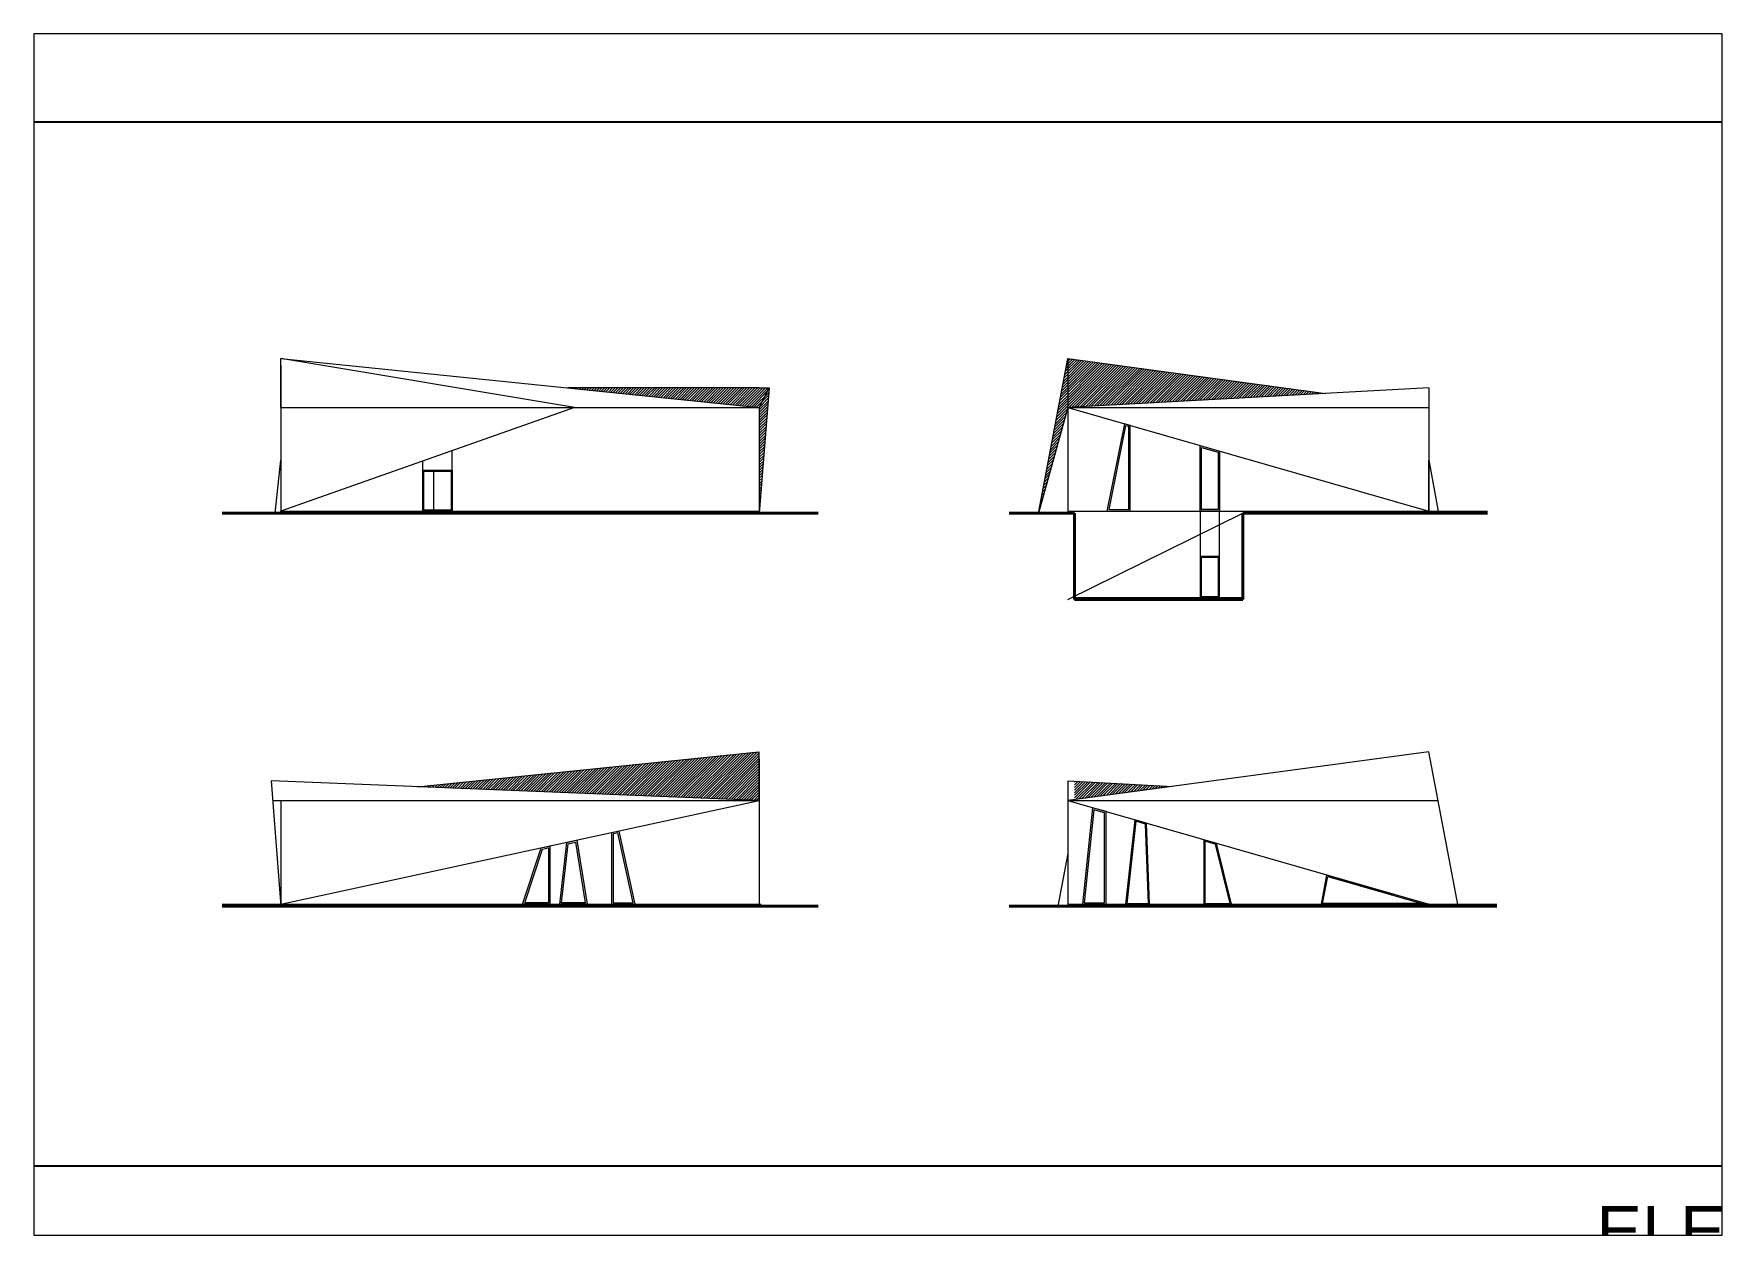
# Paper-space layout 'ELEWACJA NR 2' of a CAD drawing. Header units: millimetres. Extents: x -37 to 826, y -28 to 586.
# The model-space entities are those that its viewports show. They can reach past a viewport. Long polylines and large blocks are cut down to what shows.
import ezdxf

# ---------------------------------------------------------------- set-up
doc = ezdxf.new("R2010")
doc.units = ezdxf.units.MM
doc.linetypes.add('HIDDEN2', pattern=[4.7625, 3.175, -1.5875])
for name, color, linetype, lineweight in [('A-sc wykończenie', 6, 'Continuous', 18), ('A-wykończenia', 6, 'Continuous', 13), ('A04_KONSTRUKCJA PONIZEJ', 2, 'HIDDEN2', 0), ('sciany murowane', 3, 'Continuous', 40)]:
    doc.layers.add(name, color=color, linetype=linetype, lineweight=lineweight)
doc.styles.get("Standard").update_dxf_attribs({"font": 'arial.ttf'})

msp = doc.modelspace()

# ---------------------------------------------------------------- hatches: boundary and pattern name
at = {"layer": 'A-wykończenia', "ltscale": 10}
h = msp.add_hatch(dxfattribs=at)
h.set_pattern_fill('LINE', color=256, scale=3, angle=45)
h.set_pattern_definition([(45, (-2636957.652, -407706.219), (-6.73519209, 6.73519209), [])])
h.paths.add_polyline_path([(37657.63, 19537.27), (37507.63, 18747.27), (37657.63, 19287.27)])
h.paths.add_polyline_path([(38068.59, 19481.58), (37657.63, 19537.27), (37657.63, 19287.27), (38068.59, 19309.54)])
h.paths.add_polyline_path([(38068.59, 19481.58), (38068.59, 19309.54), (38975.48, 19358.7)])
h = msp.add_hatch(dxfattribs=at)
h.set_pattern_fill('LINE', color=256, scale=3, angle=45)
h.set_pattern_definition([(45, (-2644252.893, -407706.219), (-6.73519209, 6.73519209), [])])
h.paths.add_polyline_path([(36081.59, 19287.27), (36131.59, 19387.27), (36081.59, 19387.27), (35103.59, 19387.27)])
h.paths.add_polyline_path([(36131.59, 19387.27), (36081.59, 19287.27), (36081.59, 18747.27)])
h = msp.add_hatch(dxfattribs=at)
h.set_pattern_fill('LINE', color=256, scale=3, angle=45)
h.set_pattern_definition([(45, (-2643611.694, -407700.201), (-6.73519209, 6.73519209), [])])
h.paths.add_polyline_path([(34334.22, 17348.6), (36081.59, 17277.27), (36081.59, 17527.27)])
h = msp.add_hatch(dxfattribs=at)
h.set_pattern_fill('LINE', color=256, scale=3, angle=45)
h.set_pattern_definition([(45, (-2637203.102, -407700.201), (-6.73519209, 6.73519209), [])])
h.paths.add_polyline_path([(37692.63, 17282.01), (38191.73, 17349.64), (37692.63, 17377.19)])

# ---------------------------------------------------------------- linework, layer by layer
msp.add_lwpolyline([(31336.59, 20747.27), (42418.15, 20747.27), (42418.15, 15409.23), (31336.59, 15409.23)], close=True)
at = {"layer": 'A-sc wykończenie'}
for p, q in [((33636.59, 19287.27), (33636.59, 18747.27)), ((36081.59, 17277.27), (36081.59, 16737.27))]:
    msp.add_line(p, q, dxfattribs=at)
at = {"layer": 'A-wykończenia', "ltscale": 10}
for p, q in [((33636.59, 19287.27), (33636.59, 19537.27)), ((33636.59, 19537.27), (36081.59, 19287.27)), ((35136.59, 19287.27), (33636.59, 19537.27)), ((37507.63, 18747.27), (37657.63, 19537.27)), ((37657.63, 19537.27), (38975.48, 19358.7)), ((37657.63, 19537.27), (37657.63, 18747.27)), ((36081.59, 19387.27), (35103.59, 19387.27)), ((36131.59, 19387.27), (36081.59, 18747.27)), ((36081.59, 19387.27), (36131.59, 19387.27)), ((36081.59, 19287.27), (36131.59, 19387.27)), ((39502.63, 19387.27), (37657.63, 19287.27)), ((39502.63, 19387.27), (39502.63, 18747.27)), ((35136.59, 19287.27), (33636.59, 18757.27)), ((36081.59, 19287.27), (36081.59, 18747.27)), ((37657.63, 19287.27), (37507.63, 18747.27)), ((37657.63, 19287.27), (39502.63, 18757.27)), ((33606.59, 18747.27), (33636.59, 19017.27)), ((34361.59, 18967.27), (34361.59, 19013.43)), ((34511.59, 18967.27), (34511.59, 19066.43)), ((39502.63, 18747.27), (39502.63, 19017.27)), ((39502.63, 19017.27), (39552.63, 18747.27)), ((34361.59, 18757.27), (34361.59, 18967.27)), ((34361.59, 18967.27), (34511.59, 18967.27)), ((34416.59, 18962.27), (34416.59, 18762.27)), ((33336.59, 18747.27), (36381.59, 18747.27)), ((33636.59, 18747.27), (33486.59, 18747.27)), ((33636.59, 18747.27), (33606.59, 18747.27)), ((33636.59, 18747.27), (33636.59, 18757.27)), ((33636.59, 18757.27), (33636.59, 18757.27)), ((37657.63, 18747.27), (37507.63, 18747.27)), ((37657.63, 18757.27), (37857.63, 18757.27)), ((37657.63, 18305.27), (38552.63, 18747.27)), ((38334.13, 18757.27), (38334.13, 18525.27)), ((38434.13, 18525.27), (38434.13, 18757.27)), ((39502.63, 18747.27), (39552.63, 18747.27)), ((34334.22, 17348.6), (36081.59, 17527.27)), ((36081.59, 17277.27), (36081.59, 17527.27)), ((39502.63, 17527.27), (37657.63, 17277.27)), ((39652.63, 16737.27), (39502.63, 17527.27)), ((33586.45, 17379.13), (33636.59, 16737.27)), ((36081.59, 17277.27), (33586.45, 17379.13)), ((37657.63, 17379.13), (38191.73, 17349.64)), ((37657.63, 17379.13), (37657.63, 16737.27)), ((33636.59, 16747.27), (36081.59, 17277.27)), ((37657.63, 17277.27), (39502.63, 16747.27)), ((37657.63, 17007.27), (37607.63, 16737.27)), ((35326.59, 16747.27), (35446.59, 16747.27)), ((37657.63, 16737.27), (37607.63, 16737.27))]:
    msp.add_line(p, q, dxfattribs=at)
at = {"layer": 'A-wykończenia'}
for p, q in [((33636.59, 19501.53), (33636.59, 18747.27)), ((36081.59, 17491.53), (36081.59, 16737.27))]:
    msp.add_line(p, q, dxfattribs=at)
at = {"layer": 'A-wykończenia', "ltscale": 10}
for points in [[(37857.63, 18757.27), (37977.63, 18757.27), (37977.63, 19195.34), (37947.06, 19204.12), (37857.63, 18757.27)], [(38334.13, 19092.93), (38434.13, 19064.21), (38434.13, 18757.27), (38334.13, 18757.27), (38334.13, 19092.93)], [(38334.13, 18315.27), (38334.13, 18315.27), (38434.13, 18315.27), (38434.13, 18525.27), (38334.13, 18525.27), (38334.13, 18315.27)], [(35061.59, 16747.27), (35097.06, 17063.85), (35148.19, 17074.94), (35201.59, 16747.27), (35061.59, 16747.27)]]:
    msp.add_lwpolyline(points, dxfattribs=at)
for points in [[(37867.39, 18765.27), (37969.63, 18765.27), (37969.63, 19189.32), (37953.2, 19194.04)], [(38342.13, 19082.31), (38426.13, 19058.18), (38426.13, 18765.27), (38342.13, 18765.27)], [(34361.59, 18967.27), (34511.59, 18967.27), (34511.59, 18757.27), (34361.59, 18757.27)], [(34366.59, 18962.27), (34506.59, 18962.27), (34506.59, 18762.27), (34366.59, 18762.27)], [(38339.13, 18320.27), (38429.13, 18320.27), (38429.13, 18520.27), (38339.13, 18520.27)], [(37853.48, 16747.27), (37853.48, 17221.01), (37784.15, 17240.92), (37733.48, 16747.27)], [(37845.48, 16755.27), (37845.48, 17214.98), (37791.13, 17230.59), (37742.34, 16755.27)], [(38000.97, 17178.64), (37953.48, 16747.27), (38075.95, 16747.27), (38060.84, 17161.44)], [(35446.59, 16747.27), (35365.36, 17122.01), (35326.59, 17113.61), (35326.59, 16747.27)], [(35436.67, 16755.27), (35359.24, 17112.5), (35334.59, 17107.16), (35334.59, 16755.27)], [(38005.29, 17172.19), (37959.06, 16752.27), (38070.76, 16752.27), (38055.97, 17157.64)], [(34871.59, 16747.27), (34967.18, 17035.7), (35011.59, 17045.33), (35011.59, 16747.27)], [(34882.67, 16755.27), (34973.34, 17028.85), (35003.59, 17035.41), (35003.59, 16755.27)], [(35070.54, 16755.27), (35104.37, 17057.25), (35141.65, 17065.33), (35192.18, 16755.27)], [(38354.21, 17077.17), (38354.21, 16747.27), (38494.21, 16747.27), (38417.82, 17058.89)], [(38359.21, 17070.53), (38359.21, 16752.27), (38487.83, 16752.27), (38413.65, 17054.89)], [(38982.7, 16896.62), (39502.63, 16747.27), (38954.21, 16747.27)], [(38986.59, 16890.31), (39467.11, 16752.27), (38960.25, 16752.27)]]:
    msp.add_lwpolyline(points, close=True, dxfattribs=at)
at = {"layer": 'A04_KONSTRUKCJA PONIZEJ', "ltscale": 10}
for p, q in [((33636.59, 19287.27), (36081.59, 19287.27)), ((37657.63, 19287.27), (39502.63, 19287.27)), ((33636.59, 18757.27), (36081.59, 18757.27)), ((37657.63, 18757.27), (39802.63, 18757.27)), ((37692.63, 18315.27), (38552.63, 18315.27)), ((33594.41, 17277.27), (33694.03, 17277.27)), ((33636.59, 17277.27), (36081.59, 17277.27)), ((33636.59, 17277.27), (33636.59, 16737.27)), ((37657.63, 17277.27), (39550.1, 17277.27)), ((33336.59, 16747.27), (33704.03, 16747.27)), ((33636.59, 16747.27), (36091.59, 16747.27)), ((37657.63, 16747.27), (39850.1, 16747.27))]:
    msp.add_line(p, q, dxfattribs=at)
at = {"layer": 'sciany murowane'}
for p, q in [((33336.59, 18747.27), (36381.59, 18747.27)), ((33336.59, 18747.27), (33636.59, 18747.27)), ((37357.63, 18747.27), (37692.63, 18747.27)), ((37692.63, 18747.27), (37692.63, 18305.27)), ((38552.63, 18747.27), (39802.63, 18747.27)), ((38552.63, 18747.27), (38552.63, 18305.27)), ((39303.05, 18747.27), (39802.63, 18747.27)), ((37692.63, 18305.27), (38552.63, 18305.27)), ((33336.59, 16737.27), (36381.59, 16737.27)), ((37357.63, 16737.27), (39850.1, 16737.27))]:
    msp.add_line(p, q, dxfattribs=at)

# ---------------------------------------------------------------- texts
at = {"insert": (40360.19, 15204.52), "char_height": 250, "attachment_point": 1}
msp.add_mtext_dynamic_manual_height_columns('ELEWACJE', width=10023.6048, gutter_width=12.5, heights=[0], dxfattribs=at)

psp = doc.layouts.new('ELEWACJA NR 2')

# ---------------------------------------------------------------- viewports
at = {"layer": '0'}
psp.add_viewport(center=(394.56, 279.04), size=(862.94, 614.236), view_center_point=(36688.11, 18126.68), view_height=6142.3602, dxfattribs=at)

doc.saveas('drawing.dxf')
